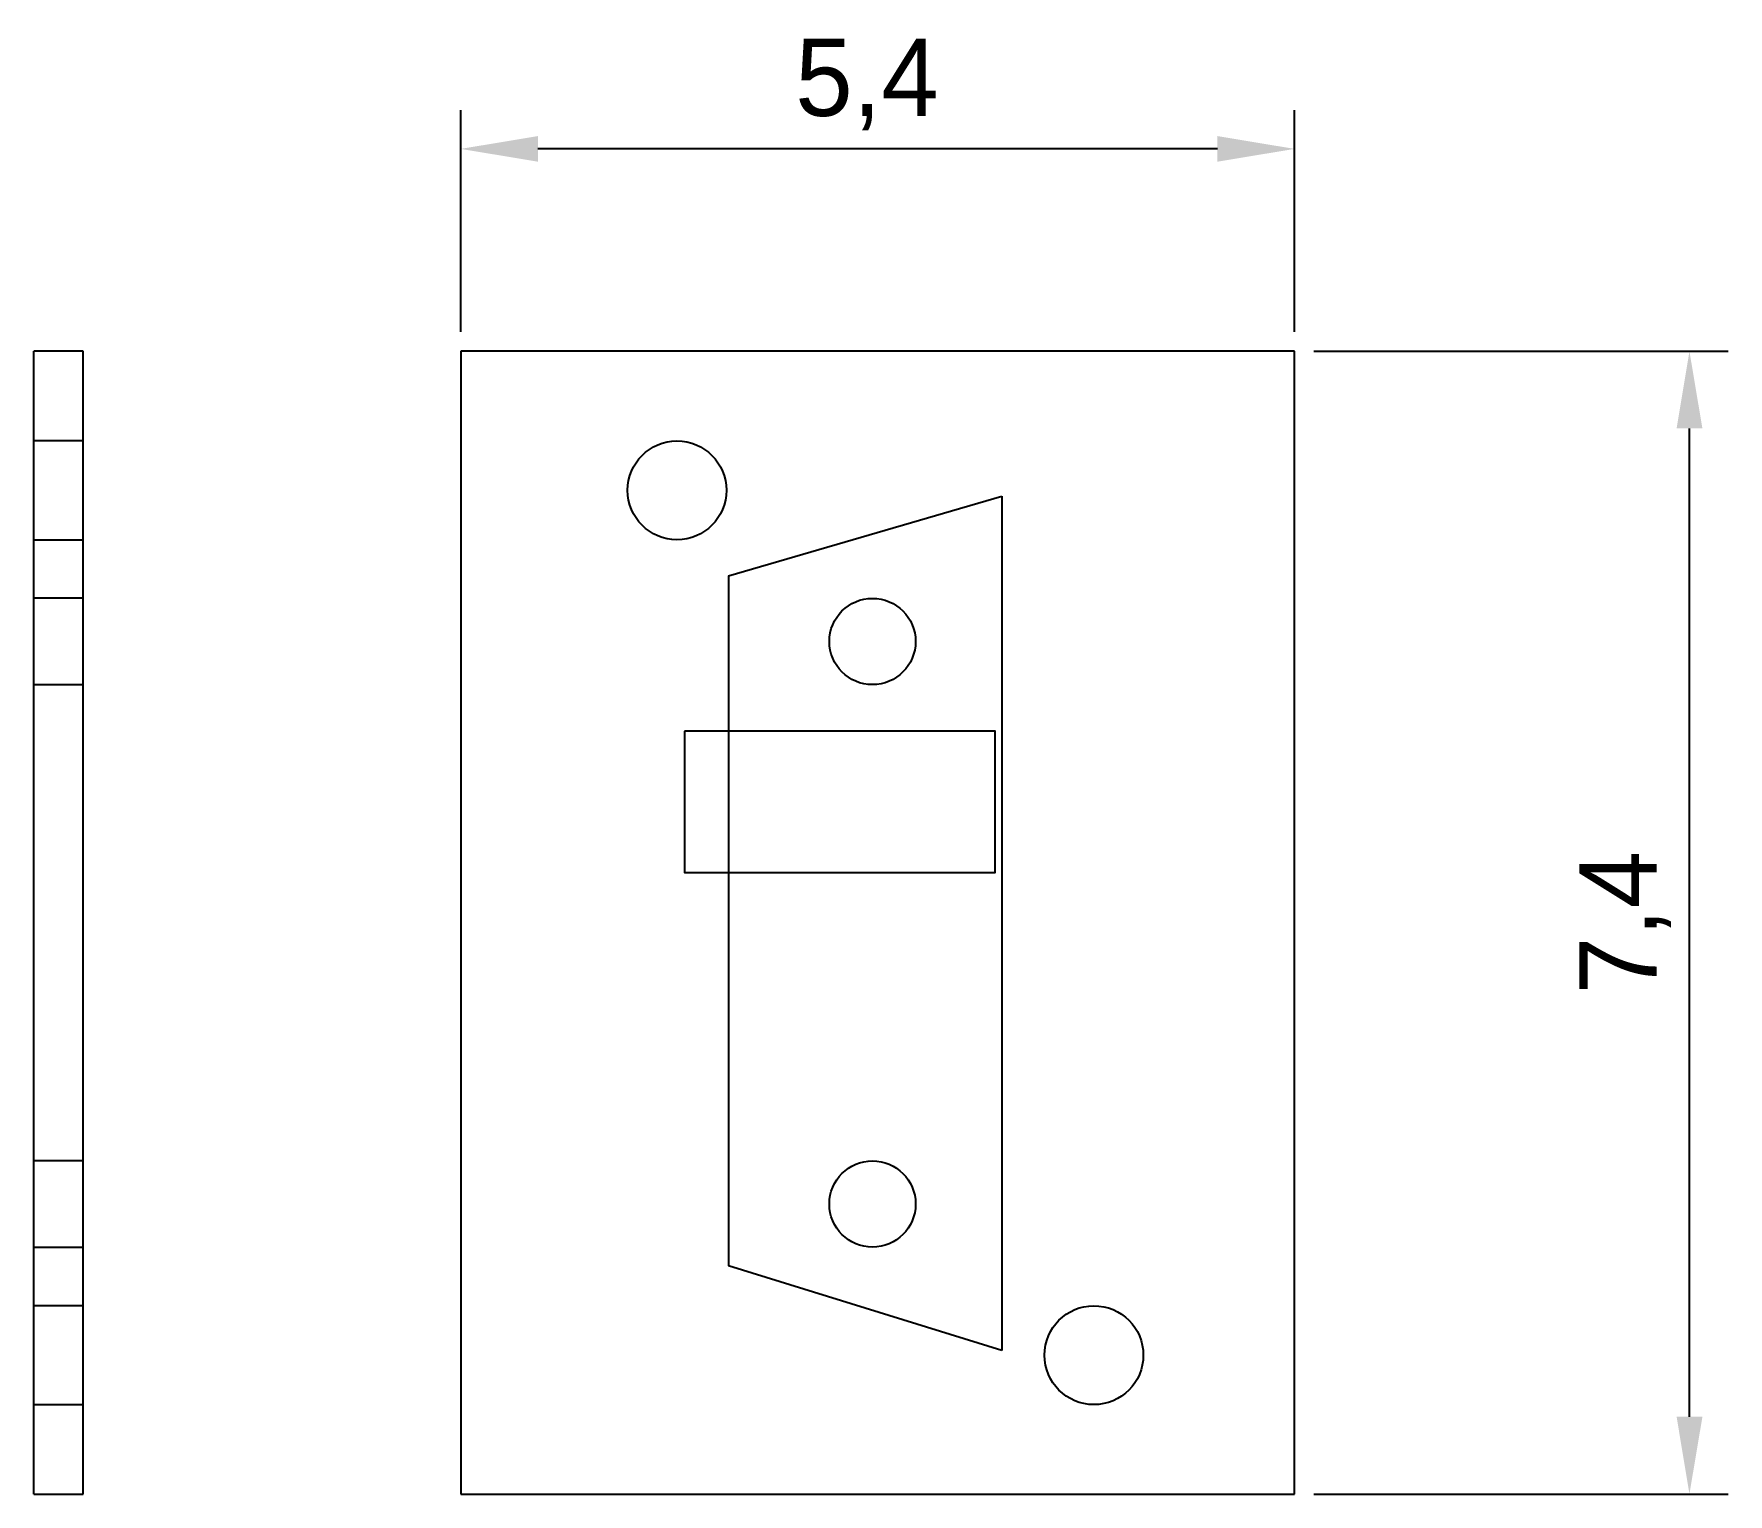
# Model space of a CAD drawing. Header units: millimetres. Extents: x 4.3 to 15.3, y 3.5 to 13.
import ezdxf
from ezdxf.lldxf.tags import DXFTag

# ---------------------------------------------------------------- set-up
doc = ezdxf.new("R2010")
doc.units = ezdxf.units.MM
doc.layers.add('DIMENSION', color=3, linetype='Continuous', lineweight=25)
doc.layers.add('INTERFACE_BOARD', color=7, linetype='Continuous')
doc.layers.add('기본값', color=7, linetype='Continuous')
tags = doc.linetypes.add('HIDDEN2', pattern=[4.7625, 3.175, -1.5875]).pattern_tags.tags
tags[6:7] = [DXFTag(74, 4), DXFTag(75, 0), DXFTag(340, '0'), DXFTag(46, 0.0), DXFTag(50, 0.0), DXFTag(44, 0.0), DXFTag(45, 0.0)]
tags[4:5] = [DXFTag(74, 4), DXFTag(75, 0), DXFTag(340, '0'), DXFTag(46, 0.0), DXFTag(50, 0.0), DXFTag(44, 0.0), DXFTag(45, 0.0)]
doc.dimstyles.new('ISO-25', dxfattribs={"dimtxt": 2.5, "dimasz": 2.5, "dimexe": 1.25, "dimexo": 0.625, "dimtad": 1, "dimtxsty": 'Standard', "dimcen": 2.5, "dimadec": 0, "dimazin": 0, "dimtfac": 1, "dimtmove": 0, "dimatfit": 3, "dimfxl": 1, "dimarcsym": 0})

# ---------------------------------------------------------------- blocks, each defined once
blk = doc.blocks.new('SE')
at = {"layer": 'INTERFACE_BOARD', "color": 7, "linetype": 'Continuous'}
for p, q in [((315.36, 294.63), (180.36, 294.63)), ((180.36, 294.63), (180.36, 109.63)), ((315.36, 109.63), (315.36, 294.63)), ((180.36, 109.63), (315.36, 109.63))]:
    blk.add_line(p, q, dxfattribs=at)
for centre, radius in [((215.36, 272.13), 8), ((247.01, 247.66), 6.98), ((247.01, 156.6), 6.98), ((282.86, 132.13), 8)]:
    blk.add_circle(centre, radius, dxfattribs=at)
blk = doc.blocks.new('SE1')
at = {"layer": 'INTERFACE_BOARD', "color": 7, "linetype": 'Continuous'}
for p, q in [((111.25, 109.63), (111.25, 294.63)), ((119.25, 294.63), (111.25, 294.63)), ((119.25, 109.63), (119.25, 294.63)), ((111.25, 109.63), (119.25, 109.63))]:
    blk.add_line(p, q, dxfattribs=at)
at = {"layer": 'INTERFACE_BOARD', "color": 7, "linetype": 'HIDDEN2'}
for p, q in [((119.25, 280.13), (111.25, 280.13)), ((111.25, 264.13), (119.25, 264.13)), ((119.25, 254.65), (111.25, 254.65)), ((111.25, 240.68), (119.25, 240.68)), ((119.25, 163.59), (111.25, 163.59)), ((111.25, 149.62), (119.25, 149.62)), ((119.25, 140.13), (111.25, 140.13)), ((111.25, 124.13), (119.25, 124.13))]:
    blk.add_line(p, q, dxfattribs=at)
blk = doc.blocks.new('*D23')
at = {"layer": 'Defpoints', "color": 0}
for p in [(12.482, 10.902), (15.039, 10.902), (12.482, 3.502)]:
    blk.add_point(p, dxfattribs=at)
at = {"layer": 'DIMENSION', "color": 0, "lineweight": -2}
for p, q in [((12.607, 10.902), (15.289, 10.902)), ((15.039, 4.002), (15.039, 10.402)), ((12.607, 3.502), (15.289, 3.502))]:
    blk.add_line(p, q, dxfattribs=at)
at = {"layer": 'DIMENSION', "color": 0}
for points in [[(15.123, 10.402), (14.956, 10.402), (15.039, 10.902)], [(14.956, 4.002), (15.123, 4.002), (15.039, 3.502)]]:
    blk.add_solid(points, dxfattribs=at)
at = {"layer": 'DIMENSION', "color": 0, "insert": (14.623, 7.202), "char_height": 0.5, "attachment_point": 5, "rotation": 90}
blk.add_mtext('7,4', dxfattribs=at)
blk = doc.blocks.new('*D25')
at = {"layer": 'Defpoints', "color": 0}
for p in [(7.082, 12.212), (7.082, 10.902), (12.482, 10.902)]:
    blk.add_point(p, dxfattribs=at)
at = {"layer": 'DIMENSION', "color": 0, "lineweight": -2}
for p, q in [((7.082, 11.027), (7.082, 12.462)), ((12.482, 11.027), (12.482, 12.462)), ((11.982, 12.212), (7.582, 12.212))]:
    blk.add_line(p, q, dxfattribs=at)
at = {"layer": 'DIMENSION', "color": 0}
for points in [[(7.582, 12.295), (7.582, 12.129), (7.082, 12.212)], [(11.982, 12.129), (11.982, 12.295), (12.482, 12.212)]]:
    blk.add_solid(points, dxfattribs=at)
at = {"layer": 'DIMENSION', "color": 0, "insert": (9.713, 12.629), "char_height": 0.5, "attachment_point": 5}
blk.add_mtext('5,4', dxfattribs=at)

msp = doc.modelspace()

# ---------------------------------------------------------------- linework, layer by layer
at = {"layer": '기본값', "color": 7, "linetype": 'Continuous'}
for p, q in [((8.816, 9.447), (10.587, 9.964)), ((10.587, 9.964), (10.587, 4.432)), ((8.816, 9.447), (8.816, 4.98)), ((10.587, 4.432), (8.816, 4.98))]:
    msp.add_line(p, q, dxfattribs=at)
msp.add_lwpolyline([(8.532, 8.442), (8.532, 7.526), (10.542, 7.526), (10.542, 8.442), (8.532, 8.442)], dxfattribs=at)

# ---------------------------------------------------------------- block references
at = {"layer": '기본값', "xscale": 0.04000000000000001, "yscale": 0.04000000000000001, "zscale": 0.04000000000000001}
for name in ['SE1', 'SE']:
    msp.add_blockref(name, (-0.132, -0.884), dxfattribs=at)

# ---------------------------------------------------------------- dimensions: what is measured, and where the dimension line sits
at = {"layer": 'DIMENSION'}
for base, p1, p2, angle, picture, middle in [((7.082, 12.212), (12.482, 10.902), (7.082, 10.902), 180, '*D25', (9.713, 12.212)), ((15.039, 10.902), (12.482, 3.502), (12.482, 10.902), 90, '*D23', (15.039, 7.202))]:
    dim = msp.add_linear_dim(base=base, p1=p1, p2=p2, angle=angle, dimstyle='ISO-25', override={"dimscale": 0.2, "dimlfac": 1, "dimtxsty": 'Standard', "dimsah": 1, "dimtolj": 0}, dxfattribs=at)
    dim.commit()
    dim.dimension.update_dxf_attribs({"geometry": picture, "text_midpoint": middle, "dimtype": 160})

doc.saveas('drawing.dxf')
